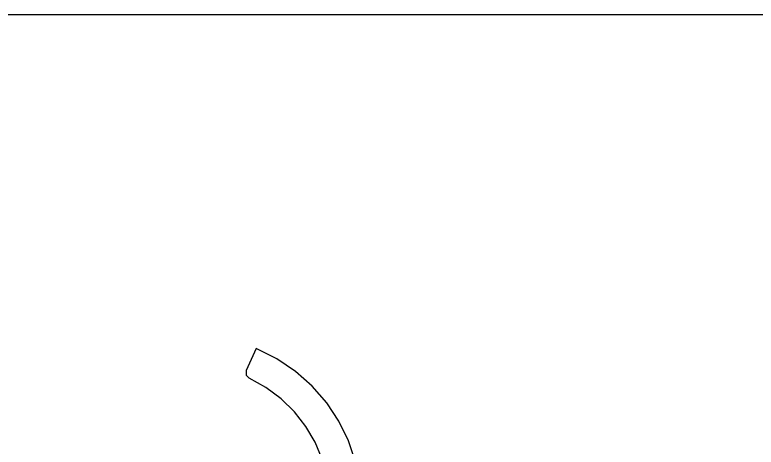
# Model space of a CAD drawing. Extents: x -1 to 447, y 185 to 440.
# Drawn here: x 155.2 to 226.2, y 398.1 to 439.5 of the extents above; entities that cross this region are included whole.
import ezdxf

# ---------------------------------------------------------------- set-up
doc = ezdxf.new("R2010")
doc.units = 0

msp = doc.modelspace()

# ---------------------------------------------------------------- linework, layer by layer
at = {"layer": 'Visible'}
for p, q in [((442.279589, 439.526629), (52.279484, 439.526629)), ((178.357517, 407.554419), (177.393377, 405.432728)), ((180.326544, 406.566466), (178.357252, 407.554419)), ((182.120152, 405.353088), (180.326544, 406.566466)), ((177.393641, 405.432728), (177.379883, 405.003045)), ((177.379883, 405.003045), (177.678068, 404.683958)), ((183.721408, 403.935982), (182.120152, 405.353088)), ((179.286997, 403.790197), (177.678068, 404.683958)), ((180.737441, 402.711227), (179.286997, 403.790197)), ((185.113908, 402.336842), (183.721408, 403.935982)), ((182.016171, 401.466364), (180.737441, 402.711227)), ((186.280719, 400.57763), (185.113908, 402.336842)), ((183.109428, 400.075716), (182.016171, 401.466364)), ((187.205437, 398.680305), (186.280719, 400.57763)), ((184.003983, 398.558332), (183.109428, 400.075716)), ((184.686342, 396.934057), (184.003983, 398.558332)), ((187.871392, 396.666564), (187.205437, 398.680305))]:
    msp.add_line(p, q, dxfattribs=at)

doc.saveas('drawing.dxf')
